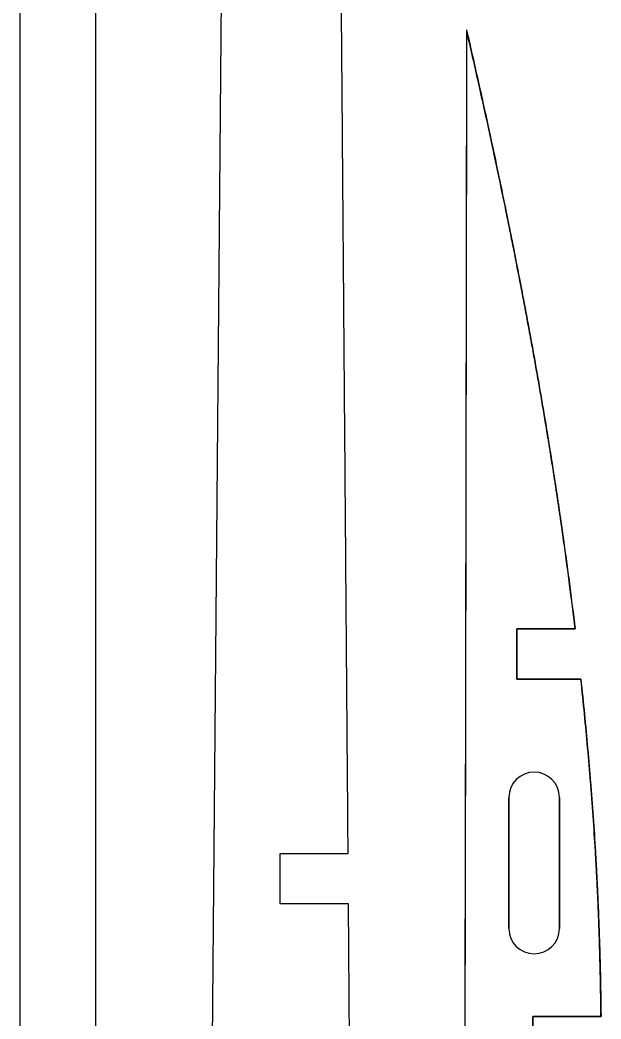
# Model space of a CAD drawing. Header units: millimetres. Extents: x 0 to 1220, y 0 to 2440.
# Drawn here: x 247.8 to 305.3, y 192.9 to 291.9 of the extents above; entities that cross this region are included whole.
import ezdxf

# ---------------------------------------------------------------- set-up
doc = ezdxf.new("R2010")
doc.units = ezdxf.units.MM
doc.layers.add('CUT', color=1, linetype='Continuous')
doc.layers.add('SANDING_GUIDE_NONCUT', color=5, linetype='Continuous')

msp = doc.modelspace()

# ---------------------------------------------------------------- linework, layer by layer
at = {"layer": 'CUT'}
for p, q in [((247.755, 540.02, 0), (247.755, 10, 0)), ((255.255, 10, 0), (255.255, 540.1, 0)), ((268.98, 443.724, 0), (265.942, 90, 0)), ((296.978, 226.606, 0), (296.983, 231.606, 0)), ((296.983, 231.606, 0), (302.755, 231.602, 0)), ((303.324, 226.601, 0), (296.978, 226.606, 0)), ((296.202, 201.9, 0), (296.202, 214.9, 0)), ((301.202, 214.9, 0), (301.202, 201.9, 0)), ((273.545, 204.35, 0), (273.545, 209.35, 0)), ((273.545, 209.35, 0), (280.27, 209.35, 0)), ((280.309, 204.35, 0), (273.545, 204.35, 0)), ((280.513, 178.37, 0), (280.309, 204.35, 0)), ((298.579, 188.205, 0), (298.583, 193.205, 0)), ((298.583, 193.205, 0), (305.328, 193.199, 0))]:
    msp.add_line(p, q, dxfattribs=at)
for centre, start, end in [((298.702, 214.9, 0), 0, -180), ((298.702, 201.9, 0), -180, 0)]:
    msp.add_arc(centre, 2.5, start, end, dxfattribs=at)
for points, knots in [([(280.27, 209.35, 0), (280.243, 212.795, 0), (280.19, 219.56, 0), (280.113, 229.34, 0), (280.039, 238.751, 0), (279.98, 246.285, 0), (279.934, 252.128, 0), (279.901, 256.417, 0), (279.868, 260.615, 0), (279.841, 264.036, 0), (279.824, 266.222, 0), (279.816, 267.224, 0), (279.813, 267.64, 0), (279.81, 267.972, 0), (279.807, 268.388, 0), (279.801, 269.075, 0), (279.794, 270.076, 0), (279.781, 271.661, 0), (279.766, 273.638, 0), (279.747, 275.993, 0), (279.722, 279.116, 0), (279.692, 282.983, 0), (279.656, 287.567, 0), (279.626, 291.339, 0), (279.603, 294.329, 0), (279.585, 296.557, 0), (279.571, 298.402, 0), (279.559, 299.87, 0), (279.551, 300.968, 0), (279.543, 301.881, 0), (279.538, 302.516, 0), (279.536, 302.836, 0), (279.535, 302.992, 0), (279.534, 303.088, 0), (279.532, 303.303, 0), (279.53, 303.596, 0), (279.526, 304.139, 0), (279.52, 304.811, 0), (279.514, 305.619, 0), (279.506, 306.697, 0), (279.495, 308.044, 0), (279.478, 310.199, 0), (279.457, 312.892, 0), (279.431, 316.125, 0), (279.406, 319.357, 0), (279.381, 322.59, 0), (279.355, 325.822, 0), (279.334, 328.516, 0), (279.317, 330.671, 0), (279.305, 332.287, 0), (279.292, 333.903, 0), (279.281, 335.25, 0), (279.273, 336.328, 0), (279.267, 337.136, 0), (279.26, 337.944, 0), (279.255, 338.617, 0), (279.251, 339.157, 0), (279.248, 339.559, 0), (279.245, 339.901, 0), (279.243, 340.127, 0), (279.242, 340.249, 0), (279.242, 340.287, 0), (279.241, 340.358, 0), (279.24, 340.531, 0), (279.238, 340.754, 0), (279.235, 341.124, 0), (279.232, 341.582, 0), (279.227, 342.133, 0), (279.222, 342.868, 0), (279.214, 343.787, 0), (279.203, 345.258, 0), (279.188, 347.099, 0), (279.171, 349.309, 0), (279.154, 351.521, 0), (279.13, 354.474, 0), (279.101, 358.169, 0), (279.066, 362.612, 0), (279.031, 367.062, 0), (278.96, 375.979, 0), (278.852, 389.415, 0), (278.707, 407.456, 0), (278.559, 425.624, 0), (278.459, 437.821, 0), (278.409, 443.941, 0)], [0, 0, 0, 0, 0.0625, 0.125, 0.1875, 0.25, 0.28125, 0.3125, 0.34375, 0.375, 0.390625, 0.394531, 0.398438, 0.400391, 0.402344, 0.40625, 0.414062, 0.421875, 0.4375, 0.453125, 0.46875, 0.5, 0.53125, 0.5625, 0.578125, 0.59375, 0.609375, 0.617188, 0.625, 0.632812, 0.636719, 0.638672, 0.639648, 0.640137, 0.640625, 0.642578, 0.644531, 0.648438, 0.652344, 0.65625, 0.664062, 0.671875, 0.6875, 0.703125, 0.71875, 0.734375, 0.75, 0.765625, 0.773438, 0.78125, 0.789062, 0.796875, 0.800781, 0.804688, 0.808594, 0.8125, 0.814453, 0.816406, 0.818359, 0.819336, 0.819824, 0.819946, 0.820068, 0.820312, 0.820801, 0.821289, 0.822266, 0.823242, 0.824219, 0.826172, 0.828125, 0.832031, 0.835938, 0.839844, 0.84375, 0.851562, 0.859375, 0.867188, 0.875, 0.90625, 0.9375, 0.96875, 1, 1, 1, 1]), ([(292.002, 290.917, 0), (292.567, 288.476, 0), (293.355, 284.993, 0), (294.101, 281.571, 0), (294.421, 280.09, 0), (294.559, 279.448, 0), (294.868, 277.996, 0), (295.04, 277.185, 0), (295.46, 275.178, 0), (295.827, 273.401, 0), (296.296, 271.085, 0), (296.753, 268.801, 0), (297.224, 266.398, 0), (297.625, 264.304, 0), (297.849, 263.117, 0), (298.015, 262.235, 0), (298.149, 261.51, 0), (298.242, 261.008, 0), (298.294, 260.722, 0), (298.424, 260.016, 0), (298.747, 258.239, 0), (299.283, 255.212, 0), (299.695, 252.783, 0), (299.895, 251.576, 0), (299.902, 251.53, 0), (299.908, 251.494, 0), (299.915, 251.457, 0), (299.931, 251.357, 0), (299.958, 251.193, 0), (299.988, 251.012, 0), (300.009, 250.886, 0), (300.021, 250.814, 0), (300.038, 250.706, 0), (300.065, 250.544, 0), (300.111, 250.258, 0), (300.169, 249.905, 0), (300.237, 249.482, 0), (300.306, 249.052, 0), (300.375, 248.618, 0), (300.422, 248.325, 0), (300.495, 247.861, 0), (300.571, 247.382, 0), (300.671, 246.736, 0), (300.734, 246.331, 0), (300.784, 246.006, 0), (300.822, 245.761, 0), (300.859, 245.517, 0), (300.909, 245.19, 0), (300.958, 244.864, 0), (301.008, 244.537, 0), (301.044, 244.292, 0), (301.081, 244.047, 0), (301.13, 243.721, 0), (301.178, 243.396, 0), (301.226, 243.071, 0), (301.261, 242.828, 0), (301.291, 242.626, 0), (301.314, 242.465, 0), (301.338, 242.304, 0), (301.367, 242.103, 0), (301.413, 241.782, 0), (301.45, 241.523, 0), (301.479, 241.325, 0), (301.49, 241.246, 0), (301.51, 241.107, 0), (301.532, 240.949, 0), (301.551, 240.812, 0), (301.563, 240.733, 0), (301.571, 240.675, 0), (301.579, 240.616, 0), (301.587, 240.557, 0), (301.594, 240.513, 0), (301.598, 240.484, 0), (301.6, 240.469, 0), (301.601, 240.457, 0), (301.603, 240.448, 0), (301.604, 240.443, 0), (301.604, 240.44, 0), (301.705, 239.72, 0), (301.899, 238.316, 0), (302.297, 235.326, 0), (302.581, 233.057, 0), (302.755, 231.602, 0)], [0, 0, 0, 0, 0.12978, 0.173041, 0.173041, 0.205864, 0.205864, 0.246707, 0.246707, 0.306241, 0.336008, 0.365775, 0.425309, 0.455076, 0.469959, 0.484842, 0.499726, 0.507168, 0.510888, 0.514609, 0.544376, 0.60391, 0.663444, 0.664374, 0.665304, 0.665769, 0.666234, 0.667165, 0.670885, 0.674606, 0.676467, 0.677397, 0.678327, 0.682048, 0.685769, 0.693211, 0.700652, 0.708094, 0.715536, 0.722977, 0.722977, 0.739023, 0.747046, 0.755069, 0.75908, 0.763092, 0.767103, 0.771114, 0.779137, 0.783149, 0.78716, 0.791171, 0.795183, 0.803206, 0.807217, 0.811229, 0.81524, 0.817246, 0.819251, 0.823263, 0.827274, 0.835297, 0.8363, 0.837303, 0.839308, 0.84332, 0.845326, 0.846328, 0.847331, 0.848334, 0.849337, 0.85034, 0.850591, 0.850841, 0.851092, 0.851217, 0.851343, 0.851343, 0.851343, 0.888507, 0.925671, 1, 1, 1, 1]), ([(303.324, 226.601, 0), (303.451, 225.432, 0), (303.691, 223.118, 0), (303.957, 220.304, 0), (304.145, 218.167, 0), (304.332, 215.917, 0), (304.556, 212.958, 0), (304.706, 210.627, 0), (304.774, 209.491, 0), (304.775, 209.459, 0), (304.779, 209.395, 0), (304.786, 209.284, 0), (304.799, 209.062, 0), (304.817, 208.748, 0), (304.838, 208.375, 0), (304.858, 208.005, 0), (304.878, 207.63, 0), (304.904, 207.125, 0), (304.95, 206.228, 0), (304.999, 205.18, 0), (305.045, 204.12, 0), (305.078, 203.32, 0), (305.101, 202.72, 0), (305.116, 202.32, 0), (305.122, 202.153, 0), (305.126, 202.02, 0), (305.13, 201.92, 0), (305.133, 201.837, 0), (305.135, 201.779, 0), (305.136, 201.749, 0), (305.137, 201.733, 0), (305.137, 201.725, 0), (305.137, 201.72, 0), (305.158, 201.125, 0), (305.215, 199.328, 0), (305.268, 197.09, 0), (305.307, 194.835, 0), (305.322, 193.725, 0), (305.328, 193.199, 0)], [0, 0, 0, 0, 0.102253, 0.204505, 0.255632, 0.306758, 0.409011, 0.511263, 0.511263, 0.512719, 0.514175, 0.517087, 0.522911, 0.534558, 0.546206, 0.557853, 0.569501, 0.581148, 0.604443, 0.651033, 0.674328, 0.697623, 0.720918, 0.726742, 0.732566, 0.735477, 0.738389, 0.741301, 0.742757, 0.743485, 0.743849, 0.744213, 0.744213, 0.744213, 0.796404, 0.900787, 0.952978, 1, 1, 1, 1])]:
    msp.add_open_spline(points, degree=3, knots=knots, dxfattribs=at)
msp.add_open_spline([(292.002, 290.917, 0), (291.944, 258.259, 0), (291.906, 225.601, 0), (291.829, 192.943, 0)], degree=3, dxfattribs=at)
at = {"layer": 'SANDING_GUIDE_NONCUT'}
for p, q in [((296.983, 231.606, 0), (296.978, 226.606, 0)), ((302.729, 231.602, 0), (296.983, 231.606, 0)), ((296.978, 226.606, 0), (303.298, 226.601, 0)), ((296.202, 214.9, 0), (296.202, 201.9, 0)), ((301.202, 201.9, 0), (301.202, 214.9, 0)), ((298.583, 193.205, 0), (298.579, 188.205, 0)), ((305.29, 193.2, 0), (298.583, 193.205, 0))]:
    msp.add_line(p, q, dxfattribs=at)
for centre, start, end in [((298.702, 214.9, 0), 0, -180), ((298.702, 201.9, 0), -180, 0)]:
    msp.add_arc(centre, 2.5, start, end, dxfattribs=at)
msp.add_open_spline([(291.869, 192.943, 0), (291.946, 225.496, 0), (291.983, 258.049, 0), (292.041, 290.602, 0)], degree=3, dxfattribs=at)
for points, knots in [([(292.041, 290.602, 0), (292.603, 288.173, 0), (293.386, 284.707, 0), (294.128, 281.303, 0), (294.446, 279.829, 0), (294.583, 279.19, 0), (294.891, 277.745, 0), (295.061, 276.938, 0), (295.479, 274.941, 0), (295.844, 273.173, 0), (296.311, 270.869, 0), (296.765, 268.596, 0), (297.233, 266.205, 0), (297.632, 264.121, 0), (297.855, 262.94, 0), (298.019, 262.063, 0), (298.153, 261.341, 0), (298.245, 260.842, 0), (298.297, 260.558, 0), (298.426, 259.855, 0), (298.747, 258.087, 0), (299.28, 255.075, 0), (299.689, 252.658, 0), (299.888, 251.457, 0), (299.896, 251.411, 0), (299.902, 251.375, 0), (299.908, 251.339, 0), (299.924, 251.239, 0), (299.951, 251.076, 0), (299.981, 250.896, 0), (300.001, 250.77, 0), (300.013, 250.698, 0), (300.031, 250.591, 0), (300.057, 250.43, 0), (300.103, 250.146, 0), (300.16, 249.794, 0), (300.228, 249.374, 0), (300.297, 248.945, 0), (300.366, 248.513, 0), (300.412, 248.222, 0), (300.485, 247.761, 0), (300.56, 247.284, 0), (300.66, 246.641, 0), (300.723, 246.238, 0), (300.772, 245.914, 0), (300.81, 245.671, 0), (300.847, 245.428, 0), (300.896, 245.103, 0), (300.945, 244.778, 0), (300.994, 244.453, 0), (301.031, 244.209, 0), (301.067, 243.966, 0), (301.116, 243.641, 0), (301.163, 243.317, 0), (301.211, 242.994, 0), (301.246, 242.753, 0), (301.276, 242.552, 0), (301.299, 242.391, 0), (301.322, 242.231, 0), (301.351, 242.031, 0), (301.397, 241.712, 0), (301.434, 241.454, 0), (301.462, 241.257, 0), (301.474, 241.178, 0), (301.493, 241.04, 0), (301.516, 240.883, 0), (301.535, 240.747, 0), (301.546, 240.669, 0), (301.554, 240.61, 0), (301.562, 240.552, 0), (301.571, 240.493, 0), (301.577, 240.45, 0), (301.581, 240.421, 0), (301.583, 240.406, 0), (301.585, 240.394, 0), (301.586, 240.384, 0), (301.587, 240.379, 0), (301.587, 240.377, 0), (301.688, 239.66, 0), (301.88, 238.263, 0), (302.275, 235.294, 0), (302.556, 233.044, 0), (302.729, 231.602, 0)], [0, 0, 0, 0, 0.880144, 1.173526, 1.173526, 1.396128, 1.396128, 1.673119, 1.673119, 2.076865, 2.278738, 2.480611, 2.884357, 3.086229, 3.187166, 3.288102, 3.389039, 3.439507, 3.464741, 3.489975, 3.691848, 4.095594, 4.49934, 4.505648, 4.511957, 4.515111, 4.518266, 4.524574, 4.549808, 4.575042, 4.587659, 4.593968, 4.600276, 4.625511, 4.650745, 4.701213, 4.751681, 4.802149, 4.852618, 4.903086, 4.903086, 5.011904, 5.066313, 5.120723, 5.147927, 5.175132, 5.202336, 5.229541, 5.28395, 5.311155, 5.338359, 5.365564, 5.392769, 5.447178, 5.474382, 5.501587, 5.528792, 5.542394, 5.555996, 5.583201, 5.610405, 5.664815, 5.671616, 5.678417, 5.692019, 5.719224, 5.732826, 5.739627, 5.746428, 5.75323, 5.760031, 5.766832, 5.768532, 5.770233, 5.771933, 5.772783, 5.773633, 5.773633, 5.773633, 6.025674, 6.277715, 6.779547, 6.779547, 6.779547, 6.779547]), ([(303.298, 226.601, 0), (303.423, 225.44, 0), (303.662, 223.139, 0), (303.926, 220.341, 0), (304.112, 218.215, 0), (304.299, 215.976, 0), (304.521, 213.032, 0), (304.671, 210.713, 0), (304.737, 209.582, 0), (304.739, 209.55, 0), (304.743, 209.487, 0), (304.749, 209.376, 0), (304.762, 209.155, 0), (304.78, 208.842, 0), (304.801, 208.471, 0), (304.821, 208.104, 0), (304.841, 207.731, 0), (304.868, 207.228, 0), (304.913, 206.336, 0), (304.962, 205.293, 0), (305.007, 204.238, 0), (305.04, 203.442, 0), (305.063, 202.845, 0), (305.077, 202.447, 0), (305.083, 202.281, 0), (305.088, 202.148, 0), (305.092, 202.049, 0), (305.094, 201.966, 0), (305.097, 201.908, 0), (305.098, 201.879, 0), (305.098, 201.863, 0), (305.098, 201.855, 0), (305.099, 201.85, 0), (305.119, 201.258, 0), (305.176, 199.47, 0), (305.229, 197.243, 0), (305.269, 194.943, 0), (305.284, 193.78, 0), (305.29, 193.2, 0)], [0, 0, 0, 0, 0.101576, 0.20332, 0.254192, 0.305064, 0.406808, 0.508552, 0.508552, 0.51, 0.511449, 0.514346, 0.520141, 0.531731, 0.54332, 0.55491, 0.566499, 0.578089, 0.601268, 0.647626, 0.670805, 0.693984, 0.717163, 0.722958, 0.728753, 0.73165, 0.734548, 0.737445, 0.738894, 0.739618, 0.73998, 0.740342, 0.740342, 0.740342, 0.792274, 0.896137, 0.948068, 1, 1, 1, 1]), ([(294.55, 137.477, 0), (294.529, 137.542, 0), (294.507, 137.615, 0), (294.448, 137.819, 0), (294.409, 137.961, 0), (294.075, 139.273, 0), (293.638, 141.345, 0), (293.426, 142.691, 0), (293.372, 143.051, 0), (293.296, 143.597, 0), (293.227, 144.148, 0), (293.161, 144.706, 0), (293.1, 145.269, 0), (293.043, 145.837, 0), (292.998, 146.316, 0), (292.962, 146.702, 0), (292.945, 146.895, 0), (292.887, 147.559, 0), (292.793, 148.628, 0), (292.675, 150.108, 0), (292.605, 151.056, 0), (292.561, 151.689, 0), (292.495, 152.663, 0), (292.443, 153.491, 0), (292.406, 154.114, 0), (292.401, 154.195, 0), (292.4, 154.212, 0), (292.399, 154.238, 0), (292.396, 154.294, 0), (292.385, 154.484, 0), (292.373, 154.694, 0), (292.361, 154.906, 0), (292.353, 155.049, 0), (292.343, 155.228, 0), (292.332, 155.446, 0), (292.308, 155.885, 0), (292.274, 156.561, 0), (292.23, 157.492, 0), (292.187, 158.452, 0), (292.134, 159.765, 0), (292.097, 160.78, 0), (292.056, 162.039, 0), (292.034, 162.764, 0), (292.01, 163.633, 0), (291.995, 164.211, 0), (291.984, 164.642, 0), (291.973, 165.104, 0), (291.965, 165.453, 0), (291.955, 165.919, 0), (291.947, 166.299, 0), (291.94, 166.684, 0), (291.927, 167.365, 0), (291.914, 168.142, 0), (291.903, 168.872, 0), (291.898, 169.214, 0), (291.886, 170.082, 0), (291.869, 171.493, 0), (291.854, 173.203, 0), (291.845, 174.527, 0), (291.841, 175.497, 0), (291.838, 176.44, 0), (291.835, 177.656, 0), (291.835, 178.64, 0), (291.835, 179.667, 0), (291.837, 180.765, 0), (291.84, 182.398, 0), (291.843, 183.707, 0), (291.847, 184.841, 0), (291.848, 185.321, 0), (291.849, 185.827, 0), (291.85, 185.887, 0), (291.85, 185.991, 0), (291.85, 186.201, 0), (291.851, 186.504, 0), (291.852, 186.809, 0), (291.853, 187.055, 0), (291.853, 187.21, 0), (291.854, 187.334, 0), (291.854, 187.427, 0), (291.854, 187.52, 0), (291.855, 187.614, 0), (291.855, 187.708, 0), (291.855, 187.833, 0), (291.856, 188.053, 0), (291.856, 188.274, 0), (291.857, 188.464, 0), (291.857, 188.56, 0), (291.857, 188.655, 0), (291.858, 188.751, 0), (291.858, 188.846, 0), (291.858, 188.942, 0), (291.859, 189.038, 0), (291.859, 189.134, 0), (291.859, 189.214, 0), (291.859, 189.266, 0), (291.859, 189.291, 0), (291.859, 189.307, 0), (291.859, 189.335, 0), (291.859, 189.375, 0), (291.86, 189.439, 0), (291.86, 189.52, 0), (291.86, 189.592, 0), (291.86, 189.64, 0), (291.86, 189.66, 0), (291.86, 189.677, 0), (291.86, 189.693, 0), (291.86, 189.713, 0), (291.86, 189.733, 0), (291.861, 189.749, 0), (291.861, 189.765, 0), (291.861, 189.785, 0), (291.861, 189.805, 0), (291.861, 189.82, 0), (291.861, 189.828, 0), (291.861, 189.84, 0), (291.861, 189.866, 0), (291.861, 189.922, 0), (291.861, 189.973, 0), (291.861, 190.009, 0), (291.861, 190.017, 0), (291.861, 190.031, 0), (291.861, 190.052, 0), (291.861, 190.076, 0), (291.862, 190.108, 0), (291.862, 190.137, 0), (291.862, 190.161, 0), (291.862, 190.177, 0), (291.862, 190.197, 0), (291.862, 190.221, 0), (291.862, 190.254, 0), (291.862, 190.278, 0), (291.863, 190.765, 0), (291.865, 191.318, 0), (291.866, 191.904, 0), (291.867, 192.041, 0), (291.867, 192.109, 0), (291.867, 192.143, 0), (291.867, 192.163, 0), (291.867, 192.173, 0), (291.867, 192.44, 0), (291.868, 192.678, 0), (291.869, 192.943, 0)], [0, 0, 0, 0, 0.0051929, 0.0051929, 0.0136086, 0.0136086, 0.0748198, 0.0748198, 0.0842105, 0.0936012, 0.102992, 0.1123827, 0.1217734, 0.1311641, 0.1405548, 0.1452502, 0.1499455, 0.1499455, 0.1773116, 0.1909947, 0.2046777, 0.2183608, 0.2320438, 0.2594099, 0.2628307, 0.2632582, 0.263472, 0.2636858, 0.264541, 0.2662514, 0.2730929, 0.2748033, 0.2765137, 0.2799345, 0.2833552, 0.286776, 0.300459, 0.3141421, 0.3278251, 0.3415082, 0.3688743, 0.3688743, 0.3919373, 0.3977031, 0.4034689, 0.4150004, 0.4150004, 0.4221096, 0.4292188, 0.4327734, 0.4363279, 0.4434371, 0.4576555, 0.4647646, 0.4718738, 0.4718738, 0.5026399, 0.5334061, 0.5487892, 0.5641722, 0.5795553, 0.5949384, 0.6257045, 0.6333961, 0.6564707, 0.6872368, 0.718003, 0.718003, 0.7384955, 0.7391359, 0.7397763, 0.7410571, 0.7436187, 0.7487418, 0.753865, 0.7564265, 0.7589881, 0.7602689, 0.7615497, 0.7628305, 0.7641112, 0.765392, 0.7666728, 0.7692344, 0.7743575, 0.7756383, 0.7769191, 0.7781999, 0.7794807, 0.7807614, 0.7820422, 0.783323, 0.7846038, 0.7858846, 0.786525, 0.7866851, 0.7868452, 0.7871654, 0.7878058, 0.7884462, 0.7897269, 0.7910077, 0.7913279, 0.7916481, 0.7918082, 0.7919683, 0.7922885, 0.7926087, 0.7927688, 0.7929289, 0.7932491, 0.7935693, 0.7937294, 0.7938094, 0.7938895, 0.7942097, 0.7948501, 0.7961309, 0.7962109, 0.796291, 0.7964511, 0.7967713, 0.7970915, 0.7974116, 0.798052, 0.7982121, 0.7983722, 0.7986924, 0.7990126, 0.7993328, 0.7999732, 0.7999732, 0.818592, 0.8216951, 0.8232467, 0.8240225, 0.8244104, 0.8246043, 0.8247983, 0.8247983, 0.8351665, 0.8351665, 0.8351665, 0.8351665])]:
    msp.add_open_spline(points, degree=3, knots=knots, dxfattribs=at)

doc.saveas('drawing.dxf')
